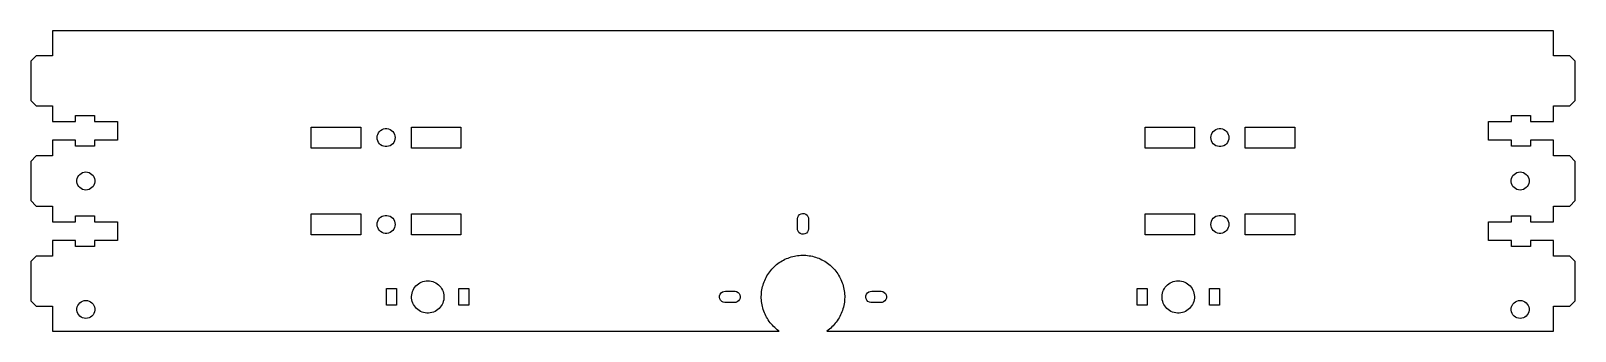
# Model space of a CAD drawing. Header units: metres. Extents: x -232 to 232, y -58 to 32.
import ezdxf

# ---------------------------------------------------------------- set-up
doc = ezdxf.new("R2010")
doc.units = ezdxf.units.M

msp = doc.modelspace()

# ---------------------------------------------------------------- linework, layer by layer
for p, q in [((225, 32), (-225, 32)), ((-225, 32), (-225, 24.5)), ((225, 24.5), (225, 32)), ((-229.875, 24.5), (-231.5, 22.875)), ((-225, 24.5), (-229.875, 24.5)), ((229.875, 24.5), (225, 24.5)), ((231.5, 22.875), (229.875, 24.5)), ((-231.5, 22.875), (-231.5, 11.125)), ((231.5, 11.125), (231.5, 22.875)), ((-231.5, 11.125), (-229.875, 9.5)), ((-229.875, 9.5), (-225, 9.5)), ((-225, 9.5), (-225, 4.79999)), ((225, 4.79999), (225, 9.5)), ((225, 9.5), (229.875, 9.5)), ((229.875, 9.5), (231.5, 11.125)), ((-225, 4.79999), (-218.1, 4.79999)), ((-218.1, 4.79999), (-218.1, 6.59499)), ((-218.1, 6.59499), (-212.4, 6.59499)), ((-212.4, 6.59499), (-212.4, 4.79999)), ((-212.4, 4.79999), (-205.5, 4.79999)), ((-205.5, 4.79999), (-205.5, -0.799988)), ((205.5, -0.799988), (205.5, 4.79999)), ((205.5, 4.79999), (212.4, 4.79999)), ((212.4, 4.79999), (212.4, 6.59499)), ((212.4, 6.59499), (218.1, 6.59499)), ((218.1, 6.59499), (218.1, 4.79999)), ((218.1, 4.79999), (225, 4.79999)), ((-147.425, -3.17499), (-147.425, 3.17499)), ((-147.425, 3.17499), (-132.575, 3.17499)), ((-132.575, 3.17499), (-132.575, -3.17499)), ((-127.7, 0), (-127.654, 0.496109)), ((-127.654, -0.496109), (-127.7, 0)), ((-127.654, 0.496109), (-127.518, 0.975342)), ((-127.518, 0.975342), (-127.296, 1.42136)), ((-127.296, 1.42136), (-126.995, 1.81897)), ((-126.995, 1.81897), (-126.627, 2.15463)), ((-126.627, 2.15463), (-126.203, 2.41693)), ((-126.203, 2.41693), (-125.739, 2.59692)), ((-125.739, 2.59692), (-125.249, 2.68848)), ((-125.249, 2.68848), (-124.751, 2.68848)), ((-124.751, 2.68848), (-124.261, 2.59692)), ((-124.261, 2.59692), (-123.797, 2.41693)), ((-123.797, 2.41693), (-123.373, 2.15463)), ((-123.373, 2.15463), (-123.005, 1.81897)), ((-123.005, 1.81897), (-122.704, 1.42136)), ((-122.704, 1.42136), (-122.482, 0.975342)), ((-122.482, 0.975342), (-122.346, 0.496109)), ((-122.346, 0.496109), (-122.3, 0)), ((-122.3, 0), (-122.346, -0.496109)), ((-117.425, -3.17499), (-117.425, 3.17499)), ((-117.425, 3.17499), (-102.575, 3.17499)), ((-102.575, 3.17499), (-102.575, -3.17499)), ((102.575, -3.17499), (102.575, 3.17499)), ((102.575, 3.17499), (117.425, 3.17499)), ((117.425, 3.17499), (117.425, -3.17499)), ((122.3, 0), (122.346, 0.496109)), ((122.346, -0.496109), (122.3, 0)), ((122.346, 0.496109), (122.482, 0.975342)), ((122.482, 0.975342), (122.704, 1.42136)), ((122.704, 1.42136), (123.005, 1.81897)), ((123.005, 1.81897), (123.373, 2.15463)), ((123.373, 2.15463), (123.797, 2.41693)), ((123.797, 2.41693), (124.261, 2.59692)), ((124.261, 2.59692), (124.751, 2.68848)), ((124.751, 2.68848), (125.249, 2.68848)), ((125.249, 2.68848), (125.739, 2.59692)), ((125.739, 2.59692), (126.203, 2.41693)), ((126.203, 2.41693), (126.627, 2.15463)), ((126.627, 2.15463), (126.995, 1.81897)), ((126.995, 1.81897), (127.296, 1.42136)), ((127.296, 1.42136), (127.518, 0.975342)), ((127.518, 0.975342), (127.654, 0.496109)), ((127.654, 0.496109), (127.7, 0)), ((127.7, 0), (127.654, -0.496109)), ((132.575, -3.17499), (132.575, 3.17499)), ((132.575, 3.17499), (147.425, 3.17499)), ((147.425, 3.17499), (147.425, -3.17499)), ((-218.1, -0.799988), (-225, -0.799988)), ((-225, -0.799988), (-225, -5.5)), ((-218.1, -2.59499), (-218.1, -0.799988)), ((-212.4, -2.59499), (-218.1, -2.59499)), ((-205.5, -0.799988), (-212.4, -0.799988)), ((-212.4, -0.799988), (-212.4, -2.59499)), ((-132.575, -3.17499), (-147.425, -3.17499)), ((-127.518, -0.975342), (-127.654, -0.496109)), ((-127.296, -1.42136), (-127.518, -0.975342)), ((-126.995, -1.81897), (-127.296, -1.42136)), ((-126.627, -2.15463), (-126.995, -1.81897)), ((-126.203, -2.41693), (-126.627, -2.15463)), ((-125.739, -2.59692), (-126.203, -2.41693)), ((-125.249, -2.68848), (-125.739, -2.59692)), ((-124.751, -2.68848), (-125.249, -2.68848)), ((-124.261, -2.59692), (-124.751, -2.68848)), ((-123.797, -2.41693), (-124.261, -2.59692)), ((-123.373, -2.15463), (-123.797, -2.41693)), ((-123.005, -1.81897), (-123.373, -2.15463)), ((-122.704, -1.42136), (-123.005, -1.81897)), ((-122.482, -0.975342), (-122.704, -1.42136)), ((-122.346, -0.496109), (-122.482, -0.975342)), ((-102.575, -3.17499), (-117.425, -3.17499)), ((117.425, -3.17499), (102.575, -3.17499)), ((122.482, -0.975342), (122.346, -0.496109)), ((122.704, -1.42136), (122.482, -0.975342)), ((123.005, -1.81897), (122.704, -1.42136)), ((123.373, -2.15463), (123.005, -1.81897)), ((123.797, -2.41693), (123.373, -2.15463)), ((124.261, -2.59692), (123.797, -2.41693)), ((124.751, -2.68848), (124.261, -2.59692)), ((125.249, -2.68848), (124.751, -2.68848)), ((125.739, -2.59692), (125.249, -2.68848)), ((126.203, -2.41693), (125.739, -2.59692)), ((126.627, -2.15463), (126.203, -2.41693)), ((126.995, -1.81897), (126.627, -2.15463)), ((127.296, -1.42136), (126.995, -1.81897)), ((127.518, -0.975342), (127.296, -1.42136)), ((127.654, -0.496109), (127.518, -0.975342)), ((147.425, -3.17499), (132.575, -3.17499)), ((212.4, -0.799988), (205.5, -0.799988)), ((212.4, -2.59499), (212.4, -0.799988)), ((218.1, -2.59499), (212.4, -2.59499)), ((225, -0.799988), (218.1, -0.799988)), ((218.1, -0.799988), (218.1, -2.59499)), ((225, -5.5), (225, -0.799988)), ((-229.875, -5.5), (-231.5, -7.125)), ((-231.5, -7.125), (-231.5, -18.875)), ((-225, -5.5), (-229.875, -5.5)), ((229.875, -5.5), (225, -5.5)), ((231.5, -7.125), (229.875, -5.5)), ((231.5, -18.875), (231.5, -7.125)), ((-217.688, -12.7509), (-217.597, -12.2611)), ((-217.688, -13.2491), (-217.688, -12.7509)), ((-217.597, -13.7389), (-217.688, -13.2491)), ((-217.597, -12.2611), (-217.417, -11.7965)), ((-217.417, -14.2035), (-217.597, -13.7389)), ((-217.417, -11.7965), (-217.155, -11.3729)), ((-217.155, -11.3729), (-216.819, -11.0047)), ((-216.819, -11.0047), (-216.421, -10.7044)), ((-216.421, -10.7044), (-215.975, -10.4823)), ((-215.975, -10.4823), (-215.496, -10.346)), ((-215.496, -10.346), (-215, -10.3)), ((-215, -10.3), (-214.504, -10.346)), ((-214.504, -10.346), (-214.025, -10.4823)), ((-214.025, -10.4823), (-213.579, -10.7044)), ((-213.579, -10.7044), (-213.181, -11.0047)), ((-213.181, -11.0047), (-212.845, -11.3729)), ((-212.845, -11.3729), (-212.583, -11.7965)), ((-212.583, -11.7965), (-212.403, -12.2611)), ((-212.403, -13.7389), (-212.583, -14.2035)), ((-212.403, -12.2611), (-212.312, -12.7509)), ((-212.312, -13.2491), (-212.403, -13.7389)), ((-212.312, -12.7509), (-212.312, -13.2491)), ((212.312, -12.7509), (212.403, -12.2611)), ((212.312, -13.2491), (212.312, -12.7509)), ((212.403, -13.7389), (212.312, -13.2491)), ((212.403, -12.2611), (212.583, -11.7965)), ((212.583, -14.2035), (212.403, -13.7389)), ((212.583, -11.7965), (212.845, -11.3729)), ((212.845, -11.3729), (213.181, -11.0047)), ((213.181, -11.0047), (213.579, -10.7044)), ((213.579, -10.7044), (214.025, -10.4823)), ((214.025, -10.4823), (214.504, -10.346)), ((214.504, -10.346), (215, -10.3)), ((215, -10.3), (215.496, -10.346)), ((215.496, -10.346), (215.975, -10.4823)), ((215.975, -10.4823), (216.421, -10.7044)), ((216.421, -10.7044), (216.819, -11.0047)), ((216.819, -11.0047), (217.155, -11.3729)), ((217.155, -11.3729), (217.417, -11.7965)), ((217.417, -11.7965), (217.597, -12.2611)), ((217.597, -13.7389), (217.417, -14.2035)), ((217.597, -12.2611), (217.688, -12.7509)), ((217.688, -13.2491), (217.597, -13.7389)), ((217.688, -12.7509), (217.688, -13.2491)), ((-217.155, -14.6271), (-217.417, -14.2035)), ((-216.819, -14.9953), (-217.155, -14.6271)), ((-216.421, -15.2956), (-216.819, -14.9953)), ((-215.975, -15.5177), (-216.421, -15.2956)), ((-215.496, -15.654), (-215.975, -15.5177)), ((-215, -15.7), (-215.496, -15.654)), ((-214.504, -15.654), (-215, -15.7)), ((-214.025, -15.5177), (-214.504, -15.654)), ((-213.579, -15.2956), (-214.025, -15.5177)), ((-213.181, -14.9953), (-213.579, -15.2956)), ((-212.845, -14.6271), (-213.181, -14.9953)), ((-212.583, -14.2035), (-212.845, -14.6271)), ((212.845, -14.6271), (212.583, -14.2035)), ((213.181, -14.9953), (212.845, -14.6271)), ((213.579, -15.2956), (213.181, -14.9953)), ((214.025, -15.5177), (213.579, -15.2956)), ((214.504, -15.654), (214.025, -15.5177)), ((215, -15.7), (214.504, -15.654)), ((215.496, -15.654), (215, -15.7)), ((215.975, -15.5177), (215.496, -15.654)), ((216.421, -15.2956), (215.975, -15.5177)), ((216.819, -14.9953), (216.421, -15.2956)), ((217.155, -14.6271), (216.819, -14.9953)), ((217.417, -14.2035), (217.155, -14.6271)), ((-231.5, -18.875), (-229.875, -20.5)), ((-229.875, -20.5), (-225, -20.5)), ((-225, -20.5), (-225, -25.2)), ((-147.425, -29.175), (-147.425, -22.825)), ((-147.425, -22.825), (-132.575, -22.825)), ((-132.575, -22.825), (-132.575, -29.175)), ((-117.425, -29.175), (-117.425, -22.825)), ((-117.425, -22.825), (-102.575, -22.825)), ((-102.575, -22.825), (-102.575, -29.175)), ((-1.36092, -23.3967), (-1.01877, -23.0546)), ((-1.01877, -23.0546), (-0.594086, -22.8227)), ((-0.594086, -22.8227), (-0.121262, -22.7198)), ((-0.121262, -22.7198), (0.361359, -22.7543)), ((0.361359, -22.7543), (0.814713, -22.9234)), ((0.814713, -22.9234), (1.20207, -23.2134)), ((102.575, -29.175), (102.575, -22.825)), ((102.575, -22.825), (117.425, -22.825)), ((117.425, -22.825), (117.425, -29.175)), ((132.575, -29.175), (132.575, -22.825)), ((132.575, -22.825), (147.425, -22.825)), ((147.425, -22.825), (147.425, -29.175)), ((225, -25.2), (225, -20.5)), ((225, -20.5), (229.875, -20.5)), ((229.875, -20.5), (231.5, -18.875)), ((-225, -25.2), (-218.1, -25.2)), ((-218.1, -25.2), (-218.1, -23.405)), ((-218.1, -23.405), (-212.4, -23.405)), ((-212.4, -23.405), (-212.4, -25.2)), ((-212.4, -25.2), (-205.5, -25.2)), ((-205.5, -25.2), (-205.5, -30.8)), ((-127.7, -26), (-127.654, -25.5039)), ((-127.654, -26.4961), (-127.7, -26)), ((-127.654, -25.5039), (-127.518, -25.0246)), ((-127.518, -26.9753), (-127.654, -26.4961)), ((-127.518, -25.0246), (-127.296, -24.5786)), ((-127.296, -27.4214), (-127.518, -26.9753)), ((-127.296, -24.5786), (-126.995, -24.181)), ((-126.995, -27.819), (-127.296, -27.4214)), ((-126.995, -24.181), (-126.627, -23.8454)), ((-126.627, -23.8454), (-126.203, -23.5831)), ((-126.203, -23.5831), (-125.739, -23.4031)), ((-125.739, -23.4031), (-125.249, -23.3115)), ((-125.249, -23.3115), (-124.751, -23.3115)), ((-124.751, -23.3115), (-124.261, -23.4031)), ((-124.261, -23.4031), (-123.797, -23.5831)), ((-123.797, -23.5831), (-123.373, -23.8454)), ((-123.373, -23.8454), (-123.005, -24.181)), ((-123.005, -24.181), (-122.704, -24.5786)), ((-122.704, -27.4214), (-123.005, -27.819)), ((-122.704, -24.5786), (-122.482, -25.0246)), ((-122.482, -26.9753), (-122.704, -27.4214)), ((-122.482, -25.0246), (-122.346, -25.5039)), ((-122.346, -26.4961), (-122.482, -26.9753)), ((-122.346, -25.5039), (-122.3, -26)), ((-122.3, -26), (-122.346, -26.4961)), ((-1.69566, -24.2942), (-1.5928, -23.8214)), ((-1.69566, -27.1226), (-1.69566, -24.2942)), ((-1.66115, -27.6053), (-1.69566, -27.1226)), ((-1.49205, -28.0586), (-1.66115, -27.6053)), ((-1.5928, -23.8214), (-1.36092, -23.3967)), ((1.20207, -23.2134), (1.49205, -23.6008)), ((1.49205, -23.6008), (1.66115, -24.0541)), ((1.69566, -27.3652), (1.5928, -27.838)), ((1.66115, -24.0541), (1.69566, -24.5367)), ((1.69566, -24.5367), (1.69566, -27.3652)), ((122.3, -26), (122.346, -25.5039)), ((122.346, -26.4961), (122.3, -26)), ((122.346, -25.5039), (122.482, -25.0246)), ((122.482, -26.9753), (122.346, -26.4961)), ((122.482, -25.0246), (122.704, -24.5786)), ((122.704, -27.4214), (122.482, -26.9753)), ((122.704, -24.5786), (123.005, -24.181)), ((123.005, -27.819), (122.704, -27.4214)), ((123.005, -24.181), (123.373, -23.8454)), ((123.373, -23.8454), (123.797, -23.5831)), ((123.797, -23.5831), (124.261, -23.4031)), ((124.261, -23.4031), (124.751, -23.3115)), ((124.751, -23.3115), (125.249, -23.3115)), ((125.249, -23.3115), (125.739, -23.4031)), ((125.739, -23.4031), (126.203, -23.5831)), ((126.203, -23.5831), (126.627, -23.8454)), ((126.627, -23.8454), (126.995, -24.181)), ((126.995, -24.181), (127.296, -24.5786)), ((127.296, -27.4214), (126.995, -27.819)), ((127.296, -24.5786), (127.518, -25.0246)), ((127.518, -26.9753), (127.296, -27.4214)), ((127.518, -25.0246), (127.654, -25.5039)), ((127.654, -26.4961), (127.518, -26.9753)), ((127.654, -25.5039), (127.7, -26)), ((127.7, -26), (127.654, -26.4961)), ((205.5, -30.8), (205.5, -25.2)), ((205.5, -25.2), (212.4, -25.2)), ((212.4, -25.2), (212.4, -23.405)), ((212.4, -23.405), (218.1, -23.405)), ((218.1, -23.405), (218.1, -25.2)), ((218.1, -25.2), (225, -25.2)), ((-218.1, -30.8), (-225, -30.8)), ((-225, -30.8), (-225, -35.5)), ((-218.1, -32.595), (-218.1, -30.8)), ((-205.5, -30.8), (-212.4, -30.8)), ((-212.4, -30.8), (-212.4, -32.595)), ((-132.575, -29.175), (-147.425, -29.175)), ((-126.627, -28.1546), (-126.995, -27.819)), ((-126.203, -28.4169), (-126.627, -28.1546)), ((-125.739, -28.5969), (-126.203, -28.4169)), ((-125.249, -28.6885), (-125.739, -28.5969)), ((-124.751, -28.6885), (-125.249, -28.6885)), ((-124.261, -28.5969), (-124.751, -28.6885)), ((-123.797, -28.4169), (-124.261, -28.5969)), ((-123.373, -28.1546), (-123.797, -28.4169)), ((-123.005, -27.819), (-123.373, -28.1546)), ((-102.575, -29.175), (-117.425, -29.175)), ((-1.20207, -28.446), (-1.49205, -28.0586)), ((-0.814713, -28.7359), (-1.20207, -28.446)), ((-0.361359, -28.905), (-0.814713, -28.7359)), ((0.121262, -28.9396), (-0.361359, -28.905)), ((0.594086, -28.8367), (0.121262, -28.9396)), ((1.01877, -28.6048), (0.594086, -28.8367)), ((1.36092, -28.2627), (1.01877, -28.6048)), ((1.5928, -27.838), (1.36092, -28.2627)), ((117.425, -29.175), (102.575, -29.175)), ((123.373, -28.1546), (123.005, -27.819)), ((123.797, -28.4169), (123.373, -28.1546)), ((124.261, -28.5969), (123.797, -28.4169)), ((124.751, -28.6885), (124.261, -28.5969)), ((125.249, -28.6885), (124.751, -28.6885)), ((125.739, -28.5969), (125.249, -28.6885)), ((126.203, -28.4169), (125.739, -28.5969)), ((126.627, -28.1546), (126.203, -28.4169)), ((126.995, -27.819), (126.627, -28.1546)), ((147.425, -29.175), (132.575, -29.175)), ((212.4, -30.8), (205.5, -30.8)), ((212.4, -32.595), (212.4, -30.8)), ((225, -30.8), (218.1, -30.8)), ((218.1, -30.8), (218.1, -32.595)), ((225, -35.5), (225, -30.8)), ((-229.875, -35.5), (-231.5, -37.125)), ((-225, -35.5), (-229.875, -35.5)), ((-212.4, -32.595), (-218.1, -32.595)), ((-6.71042, -37.2039), (-6.28583, -36.9454)), ((-6.28583, -36.9454), (-5.85132, -36.7041)), ((-5.85132, -36.7041), (-5.40753, -36.4802)), ((-5.40753, -36.4802), (-4.95522, -36.2741)), ((-4.95522, -36.2741), (-4.49506, -36.0862)), ((-4.49506, -36.0862), (-4.02779, -35.9167)), ((-4.02779, -35.9167), (-3.55415, -35.7659)), ((-3.55415, -35.7659), (-3.07491, -35.6341)), ((-3.07491, -35.6341), (-2.59079, -35.5214)), ((-2.59079, -35.5214), (-2.10257, -35.4281)), ((-2.10257, -35.4281), (-1.61104, -35.3542)), ((-1.61104, -35.3542), (-1.11694, -35.3)), ((-1.11694, -35.3), (-0.621094, -35.2654)), ((-0.621094, -35.2654), (-0.124268, -35.2506)), ((-0.124268, -35.2506), (0.372757, -35.2556)), ((0.372757, -35.2556), (0.869186, -35.2803)), ((0.869186, -35.2803), (1.36426, -35.3247)), ((1.36426, -35.3247), (1.85716, -35.3887)), ((1.85716, -35.3887), (2.34714, -35.4723)), ((2.34714, -35.4723), (2.8334, -35.5754)), ((2.8334, -35.5754), (3.31519, -35.6976)), ((3.31519, -35.6976), (3.79172, -35.839)), ((3.79172, -35.839), (4.26227, -35.9991)), ((4.26227, -35.9991), (4.72607, -36.1779)), ((4.72607, -36.1779), (5.1824, -36.3749)), ((5.1824, -36.3749), (5.63054, -36.5899)), ((5.63054, -36.5899), (6.06978, -36.8226)), ((6.06978, -36.8226), (6.4994, -37.0726)), ((218.1, -32.595), (212.4, -32.595)), ((229.875, -35.5), (225, -35.5)), ((231.5, -37.125), (229.875, -35.5)), ((-231.5, -37.125), (-231.5, -48.875)), ((-11.0459, -41.8987), (-10.8045, -41.4642)), ((-10.8045, -41.4642), (-10.5461, -41.0396)), ((-10.5461, -41.0396), (-10.271, -40.6256)), ((-10.271, -40.6256), (-9.97961, -40.2229)), ((-9.97961, -40.2229), (-9.67247, -39.8321)), ((-9.67247, -39.8321), (-9.35004, -39.4538)), ((-9.35004, -39.4538), (-9.01282, -39.0886)), ((-9.01282, -39.0886), (-8.66135, -38.7372)), ((-8.66135, -38.7372), (-8.29617, -38.3999)), ((-8.29617, -38.3999), (-7.91789, -38.0775)), ((-7.91789, -38.0775), (-7.52708, -37.7704)), ((-7.52708, -37.7704), (-7.12439, -37.479)), ((-7.12439, -37.479), (-6.71042, -37.2039)), ((6.4994, -37.0726), (6.91876, -37.3394)), ((6.91876, -37.3394), (7.32718, -37.6227)), ((7.32718, -37.6227), (7.72401, -37.922)), ((7.72401, -37.922), (8.10864, -38.2368)), ((8.10864, -38.2368), (8.48044, -38.5667)), ((8.48044, -38.5667), (8.83882, -38.9112)), ((8.83882, -38.9112), (9.18324, -39.2695)), ((9.18324, -39.2695), (9.51314, -39.6413)), ((9.51314, -39.6413), (9.82799, -40.026)), ((9.82799, -40.026), (10.1273, -40.4228)), ((10.1273, -40.4228), (10.4106, -40.8312)), ((10.4106, -40.8312), (10.6774, -41.2506)), ((10.6774, -41.2506), (10.9274, -41.6802)), ((231.5, -48.875), (231.5, -37.125)), ((-124.85, -50.25), (-124.85, -45.25)), ((-124.85, -45.25), (-121.85, -45.25)), ((-121.85, -45.25), (-121.85, -50.25)), ((-117.22, -46.636), (-117.081, -46.1566)), ((-117.081, -46.1566), (-116.893, -45.694)), ((-116.893, -45.694), (-116.658, -45.2533)), ((-116.658, -45.2533), (-116.379, -44.839)), ((-116.379, -44.839), (-116.059, -44.4555)), ((-116.059, -44.4555), (-115.702, -44.107)), ((-115.702, -44.107), (-115.31, -43.7971)), ((-115.31, -43.7971), (-114.889, -43.5291)), ((-114.889, -43.5291), (-114.442, -43.3059)), ((-114.442, -43.3059), (-113.975, -43.1297)), ((-113.975, -43.1297), (-113.492, -43.0025)), ((-113.492, -43.0025), (-112.999, -42.9257)), ((-112.999, -42.9257), (-112.5, -42.9)), ((-112.5, -42.9), (-112.001, -42.9257)), ((-112.001, -42.9257), (-111.508, -43.0025)), ((-111.508, -43.0025), (-111.025, -43.1297)), ((-111.025, -43.1297), (-110.558, -43.3059)), ((-110.558, -43.3059), (-110.111, -43.5291)), ((-110.111, -43.5291), (-109.69, -43.7971)), ((-109.69, -43.7971), (-109.298, -44.107)), ((-109.298, -44.107), (-108.941, -44.4555)), ((-108.941, -44.4555), (-108.621, -44.839)), ((-108.621, -44.839), (-108.342, -45.2533)), ((-108.342, -45.2533), (-108.107, -45.694)), ((-108.107, -45.694), (-107.919, -46.1566)), ((-107.919, -46.1566), (-107.78, -46.636)), ((-103.15, -50.25), (-103.15, -45.25)), ((-103.15, -45.25), (-100.15, -45.25)), ((-100.15, -45.25), (-100.15, -50.25)), ((-24.5366, -46.5479), (-24.1492, -46.2579)), ((-24.1492, -46.2579), (-23.6959, -46.0888)), ((-23.6959, -46.0888), (-23.2132, -46.0543)), ((-23.2132, -46.0543), (-20.3848, -46.0543)), ((-20.3848, -46.0543), (-19.912, -46.1572)), ((-19.912, -46.1572), (-19.4873, -46.3891)), ((-12.45, -46.633), (-12.3957, -46.1389)), ((-12.3957, -46.1389), (-12.3219, -45.6474)), ((-12.3219, -45.6474), (-12.2286, -45.1592)), ((-12.2286, -45.1592), (-12.1159, -44.6751)), ((-12.1159, -44.6751), (-11.9841, -44.1958)), ((-11.9841, -44.1958), (-11.8333, -43.7222)), ((-11.8333, -43.7222), (-11.6638, -43.2549)), ((-11.6638, -43.2549), (-11.4759, -42.7948)), ((-11.4759, -42.7948), (-11.2698, -42.3425)), ((-11.2698, -42.3425), (-11.0459, -41.8987)), ((10.9274, -41.6802), (11.16, -42.1194)), ((11.16, -42.1194), (11.3751, -42.5676)), ((11.3751, -42.5676), (11.5721, -43.0239)), ((11.5721, -43.0239), (11.7509, -43.4877)), ((11.7509, -43.4877), (11.911, -43.9583)), ((11.911, -43.9583), (12.0524, -44.4348)), ((12.0524, -44.4348), (12.1746, -44.9166)), ((12.1746, -44.9166), (12.2776, -45.4028)), ((12.2776, -45.4028), (12.3613, -45.8928)), ((12.3613, -45.8928), (12.4253, -46.3857)), ((19.304, -46.5479), (19.6914, -46.2579)), ((19.6914, -46.2579), (20.1447, -46.0888)), ((20.1447, -46.0888), (20.6274, -46.0543)), ((20.6274, -46.0543), (23.4558, -46.0543)), ((23.4558, -46.0543), (23.9286, -46.1572)), ((23.9286, -46.1572), (24.3533, -46.3891)), ((100.15, -50.25), (100.15, -45.25)), ((100.15, -45.25), (103.15, -45.25)), ((103.15, -45.25), (103.15, -50.25)), ((107.78, -46.636), (107.919, -46.1566)), ((107.919, -46.1566), (108.107, -45.694)), ((108.107, -45.694), (108.342, -45.2533)), ((108.342, -45.2533), (108.621, -44.839)), ((108.621, -44.839), (108.941, -44.4555)), ((108.941, -44.4555), (109.298, -44.107)), ((109.298, -44.107), (109.69, -43.7971)), ((109.69, -43.7971), (110.111, -43.5291)), ((110.111, -43.5291), (110.558, -43.3059)), ((110.558, -43.3059), (111.025, -43.1297)), ((111.025, -43.1297), (111.508, -43.0025)), ((111.508, -43.0025), (112.001, -42.9257)), ((112.001, -42.9257), (112.5, -42.9)), ((112.5, -42.9), (112.999, -42.9257)), ((112.999, -42.9257), (113.492, -43.0025)), ((113.492, -43.0025), (113.975, -43.1297)), ((113.975, -43.1297), (114.442, -43.3059)), ((114.442, -43.3059), (114.889, -43.5291)), ((114.889, -43.5291), (115.31, -43.7971)), ((115.31, -43.7971), (115.702, -44.107)), ((115.702, -44.107), (116.059, -44.4555)), ((116.059, -44.4555), (116.379, -44.839)), ((116.379, -44.839), (116.658, -45.2533)), ((116.658, -45.2533), (116.893, -45.694)), ((116.893, -45.694), (117.081, -46.1566)), ((117.081, -46.1566), (117.22, -46.636)), ((121.85, -50.25), (121.85, -45.25)), ((121.85, -45.25), (124.85, -45.25)), ((124.85, -45.25), (124.85, -50.25)), ((-231.5, -48.875), (-229.875, -50.5)), ((-229.875, -50.5), (-225, -50.5)), ((-225, -50.5), (-225, -58)), ((-217.688, -51.2509), (-217.597, -50.7611)), ((-217.597, -50.7611), (-217.417, -50.2965)), ((-217.417, -50.2965), (-217.155, -49.8729)), ((-217.155, -49.8729), (-216.819, -49.5047)), ((-216.819, -49.5047), (-216.421, -49.2044)), ((-216.421, -49.2044), (-215.975, -48.9823)), ((-215.975, -48.9823), (-215.496, -48.846)), ((-215.496, -48.846), (-215, -48.8)), ((-215, -48.8), (-214.504, -48.846)), ((-214.504, -48.846), (-214.025, -48.9823)), ((-214.025, -48.9823), (-213.579, -49.2044)), ((-213.579, -49.2044), (-213.181, -49.5047)), ((-213.181, -49.5047), (-212.845, -49.8729)), ((-212.845, -49.8729), (-212.583, -50.2965)), ((-212.583, -50.2965), (-212.403, -50.7611)), ((-212.403, -50.7611), (-212.312, -51.2509)), ((-121.85, -50.25), (-124.85, -50.25)), ((-117.348, -47.6251), (-117.31, -47.1273)), ((-117.336, -48.1243), (-117.348, -47.6251)), ((-117.271, -48.6195), (-117.336, -48.1243)), ((-117.31, -47.1273), (-117.22, -46.636)), ((-117.157, -49.1055), (-117.271, -48.6195)), ((-116.993, -49.5771), (-117.157, -49.1055)), ((-116.781, -50.0294), (-116.993, -49.5771)), ((-116.524, -50.4575), (-116.781, -50.0294)), ((-116.224, -50.8569), (-116.524, -50.4575)), ((-115.885, -51.2233), (-116.224, -50.8569)), ((-108.776, -50.8569), (-109.115, -51.2233)), ((-108.476, -50.4575), (-108.776, -50.8569)), ((-108.219, -50.0294), (-108.476, -50.4575)), ((-108.007, -49.5771), (-108.219, -50.0294)), ((-107.843, -49.1055), (-108.007, -49.5771)), ((-107.729, -48.6195), (-107.843, -49.1055)), ((-107.78, -46.636), (-107.69, -47.1273)), ((-107.664, -48.1243), (-107.729, -48.6195)), ((-107.69, -47.1273), (-107.652, -47.6251)), ((-107.652, -47.6251), (-107.664, -48.1243)), ((-100.15, -50.25), (-103.15, -50.25)), ((-25.0302, -47.8713), (-24.9957, -47.3886)), ((-24.9273, -48.3441), (-25.0302, -47.8713)), ((-24.9957, -47.3886), (-24.8266, -46.9353)), ((-24.6954, -48.7688), (-24.9273, -48.3441)), ((-24.8266, -46.9353), (-24.5366, -46.5479)), ((-24.3533, -49.1109), (-24.6954, -48.7688)), ((-23.9286, -49.3428), (-24.3533, -49.1109)), ((-23.4558, -49.4457), (-23.9286, -49.3428)), ((-20.6274, -49.4457), (-23.4558, -49.4457)), ((-20.1447, -49.4111), (-20.6274, -49.4457)), ((-19.6914, -49.2421), (-20.1447, -49.4111)), ((-19.304, -48.9521), (-19.6914, -49.2421)), ((-19.4873, -46.3891), (-19.1452, -46.7312)), ((-19.014, -48.5647), (-19.304, -48.9521)), ((-19.1452, -46.7312), (-18.9133, -47.1559)), ((-18.8449, -48.1114), (-19.014, -48.5647)), ((-18.9133, -47.1559), (-18.8104, -47.6287)), ((-18.8104, -47.6287), (-18.8449, -48.1114)), ((-12.4994, -47.6257), (-12.4846, -47.1289)), ((-12.4944, -48.1228), (-12.4994, -47.6257)), ((-12.4697, -48.6192), (-12.4944, -48.1228)), ((-12.4846, -47.1289), (-12.45, -46.633)), ((-12.4253, -49.1143), (-12.4697, -48.6192)), ((-12.3613, -49.6072), (-12.4253, -49.1143)), ((-12.2776, -50.0971), (-12.3613, -49.6072)), ((-12.1746, -50.5834), (-12.2776, -50.0971)), ((-12.0524, -51.0652), (-12.1746, -50.5834)), ((12.1159, -50.8249), (11.9841, -51.3042)), ((12.2286, -50.3408), (12.1159, -50.8249)), ((12.3219, -49.8526), (12.2286, -50.3408)), ((12.3957, -49.361), (12.3219, -49.8526)), ((12.45, -48.8669), (12.3957, -49.361)), ((12.4253, -46.3857), (12.4697, -46.8808)), ((12.4846, -48.3711), (12.45, -48.8669)), ((12.4697, -46.8808), (12.4944, -47.3772)), ((12.4994, -47.8743), (12.4846, -48.3711)), ((12.4944, -47.3772), (12.4994, -47.8743)), ((18.8104, -47.8713), (18.8449, -47.3886)), ((18.9133, -48.3441), (18.8104, -47.8713)), ((18.8449, -47.3886), (19.014, -46.9353)), ((19.1452, -48.7688), (18.9133, -48.3441)), ((19.014, -46.9353), (19.304, -46.5479)), ((19.4873, -49.1109), (19.1452, -48.7688)), ((19.912, -49.3428), (19.4873, -49.1109)), ((20.3848, -49.4457), (19.912, -49.3428)), ((23.2132, -49.4457), (20.3848, -49.4457)), ((23.6959, -49.4111), (23.2132, -49.4457)), ((24.1492, -49.2421), (23.6959, -49.4111)), ((24.5366, -48.9521), (24.1492, -49.2421)), ((24.3533, -46.3891), (24.6954, -46.7312)), ((24.8266, -48.5647), (24.5366, -48.9521)), ((24.6954, -46.7312), (24.9273, -47.1559)), ((24.9957, -48.1114), (24.8266, -48.5647)), ((24.9273, -47.1559), (25.0302, -47.6287)), ((25.0302, -47.6287), (24.9957, -48.1114)), ((103.15, -50.25), (100.15, -50.25)), ((107.652, -47.6251), (107.69, -47.1273)), ((107.664, -48.1243), (107.652, -47.6251)), ((107.729, -48.6195), (107.664, -48.1243)), ((107.69, -47.1273), (107.78, -46.636)), ((107.843, -49.1055), (107.729, -48.6195)), ((108.007, -49.5771), (107.843, -49.1055)), ((108.219, -50.0294), (108.007, -49.5771)), ((108.476, -50.4575), (108.219, -50.0294)), ((108.776, -50.8569), (108.476, -50.4575)), ((109.115, -51.2233), (108.776, -50.8569)), ((116.224, -50.8569), (115.885, -51.2233)), ((116.524, -50.4575), (116.224, -50.8569)), ((116.781, -50.0294), (116.524, -50.4575)), ((116.993, -49.5771), (116.781, -50.0294)), ((117.157, -49.1055), (116.993, -49.5771)), ((117.271, -48.6195), (117.157, -49.1055)), ((117.22, -46.636), (117.31, -47.1273)), ((117.336, -48.1243), (117.271, -48.6195)), ((117.31, -47.1273), (117.348, -47.6251)), ((117.348, -47.6251), (117.336, -48.1243)), ((124.85, -50.25), (121.85, -50.25)), ((212.312, -51.2509), (212.403, -50.7611)), ((212.403, -50.7611), (212.583, -50.2965)), ((212.583, -50.2965), (212.845, -49.8729)), ((212.845, -49.8729), (213.181, -49.5047)), ((213.181, -49.5047), (213.579, -49.2044)), ((213.579, -49.2044), (214.025, -48.9823)), ((214.025, -48.9823), (214.504, -48.846)), ((214.504, -48.846), (215, -48.8)), ((215, -48.8), (215.496, -48.846)), ((215.496, -48.846), (215.975, -48.9823)), ((215.975, -48.9823), (216.421, -49.2044)), ((216.421, -49.2044), (216.819, -49.5047)), ((216.819, -49.5047), (217.155, -49.8729)), ((217.155, -49.8729), (217.417, -50.2965)), ((217.417, -50.2965), (217.597, -50.7611)), ((217.597, -50.7611), (217.688, -51.2509)), ((225, -58), (225, -50.5)), ((225, -50.5), (229.875, -50.5)), ((229.875, -50.5), (231.5, -48.875)), ((-217.688, -51.7491), (-217.688, -51.2509)), ((-217.597, -52.2389), (-217.688, -51.7491)), ((-217.417, -52.7035), (-217.597, -52.2389)), ((-217.155, -53.1271), (-217.417, -52.7035)), ((-216.819, -53.4953), (-217.155, -53.1271)), ((-216.421, -53.7956), (-216.819, -53.4953)), ((-215.975, -54.0177), (-216.421, -53.7956)), ((-215.496, -54.154), (-215.975, -54.0177)), ((-215, -54.2), (-215.496, -54.154)), ((-214.504, -54.154), (-215, -54.2)), ((-214.025, -54.0177), (-214.504, -54.154)), ((-213.579, -53.7956), (-214.025, -54.0177)), ((-213.181, -53.4953), (-213.579, -53.7956)), ((-212.845, -53.1271), (-213.181, -53.4953)), ((-212.583, -52.7035), (-212.845, -53.1271)), ((-212.403, -52.2389), (-212.583, -52.7035)), ((-212.312, -51.7491), (-212.403, -52.2389)), ((-212.312, -51.2509), (-212.312, -51.7491)), ((-115.51, -51.553), (-115.885, -51.2233)), ((-115.103, -51.8423), (-115.51, -51.553)), ((-114.668, -52.0883), (-115.103, -51.8423)), ((-114.211, -52.2882), (-114.668, -52.0883)), ((-113.735, -52.4401), (-114.211, -52.2882)), ((-113.246, -52.5422), (-113.735, -52.4401)), ((-112.75, -52.5936), (-113.246, -52.5422)), ((-112.25, -52.5936), (-112.75, -52.5936)), ((-111.754, -52.5422), (-112.25, -52.5936)), ((-111.265, -52.4401), (-111.754, -52.5422)), ((-110.789, -52.2882), (-111.265, -52.4401)), ((-110.332, -52.0883), (-110.789, -52.2882)), ((-109.897, -51.8423), (-110.332, -52.0883)), ((-109.49, -51.553), (-109.897, -51.8423)), ((-109.115, -51.2233), (-109.49, -51.553)), ((-11.911, -51.5417), (-12.0524, -51.0652)), ((-11.7509, -52.0123), (-11.911, -51.5417)), ((-11.5721, -52.4761), (-11.7509, -52.0123)), ((-11.3751, -52.9324), (-11.5721, -52.4761)), ((-11.16, -53.3805), (-11.3751, -52.9324)), ((-10.9274, -53.8198), (-11.16, -53.3805)), ((-10.6774, -54.2494), (-10.9274, -53.8198)), ((-10.4106, -54.6688), (-10.6774, -54.2494)), ((-10.1273, -55.0772), (-10.4106, -54.6688)), ((-9.82799, -55.474), (-10.1273, -55.0772)), ((-9.51314, -55.8586), (-9.82799, -55.474)), ((9.97961, -55.2771), (9.67247, -55.6679)), ((10.271, -54.8744), (9.97961, -55.2771)), ((10.5461, -54.4604), (10.271, -54.8744)), ((10.8045, -54.0358), (10.5461, -54.4604)), ((11.0459, -53.6013), (10.8045, -54.0358)), ((11.2698, -53.1575), (11.0459, -53.6013)), ((11.4759, -52.7052), (11.2698, -53.1575)), ((11.6638, -52.2451), (11.4759, -52.7052)), ((11.8333, -51.7778), (11.6638, -52.2451)), ((11.9841, -51.3042), (11.8333, -51.7778)), ((109.49, -51.553), (109.115, -51.2233)), ((109.897, -51.8423), (109.49, -51.553)), ((110.332, -52.0883), (109.897, -51.8423)), ((110.789, -52.2882), (110.332, -52.0883)), ((111.265, -52.4401), (110.789, -52.2882)), ((111.754, -52.5422), (111.265, -52.4401)), ((112.25, -52.5936), (111.754, -52.5422)), ((112.75, -52.5936), (112.25, -52.5936)), ((113.246, -52.5422), (112.75, -52.5936)), ((113.735, -52.4401), (113.246, -52.5422)), ((114.211, -52.2882), (113.735, -52.4401)), ((114.668, -52.0883), (114.211, -52.2882)), ((115.103, -51.8423), (114.668, -52.0883)), ((115.51, -51.553), (115.103, -51.8423)), ((115.885, -51.2233), (115.51, -51.553)), ((212.312, -51.7491), (212.312, -51.2509)), ((212.403, -52.2389), (212.312, -51.7491)), ((212.583, -52.7035), (212.403, -52.2389)), ((212.845, -53.1271), (212.583, -52.7035)), ((213.181, -53.4953), (212.845, -53.1271)), ((213.579, -53.7956), (213.181, -53.4953)), ((214.025, -54.0177), (213.579, -53.7956)), ((214.504, -54.154), (214.025, -54.0177)), ((215, -54.2), (214.504, -54.154)), ((215.496, -54.154), (215, -54.2)), ((215.975, -54.0177), (215.496, -54.154)), ((216.421, -53.7956), (215.975, -54.0177)), ((216.819, -53.4953), (216.421, -53.7956)), ((217.155, -53.1271), (216.819, -53.4953)), ((217.417, -52.7035), (217.155, -53.1271)), ((217.597, -52.2389), (217.417, -52.7035)), ((217.688, -51.7491), (217.597, -52.2389)), ((217.688, -51.2509), (217.688, -51.7491)), ((-225, -58), (-7.1503, -58)), ((-9.18324, -56.2304), (-9.51314, -55.8586)), ((-8.83882, -56.5888), (-9.18324, -56.2304)), ((-8.48044, -56.9332), (-8.83882, -56.5888)), ((-8.10864, -57.2631), (-8.48044, -56.9332)), ((-7.72401, -57.578), (-8.10864, -57.2631)), ((-7.32718, -57.8773), (-7.72401, -57.578)), ((-7.1503, -58), (-7.32718, -57.8773)), ((7.52708, -57.7296), (7.15338, -58)), ((7.15338, -58), (225, -58)), ((7.91789, -57.4225), (7.52708, -57.7296)), ((8.29617, -57.1), (7.91789, -57.4225)), ((8.66135, -56.7628), (8.29617, -57.1)), ((9.01282, -56.4113), (8.66135, -56.7628)), ((9.35004, -56.0462), (9.01282, -56.4113)), ((9.67247, -55.6679), (9.35004, -56.0462))]:
    msp.add_line(p, q)

doc.saveas('drawing.dxf')
